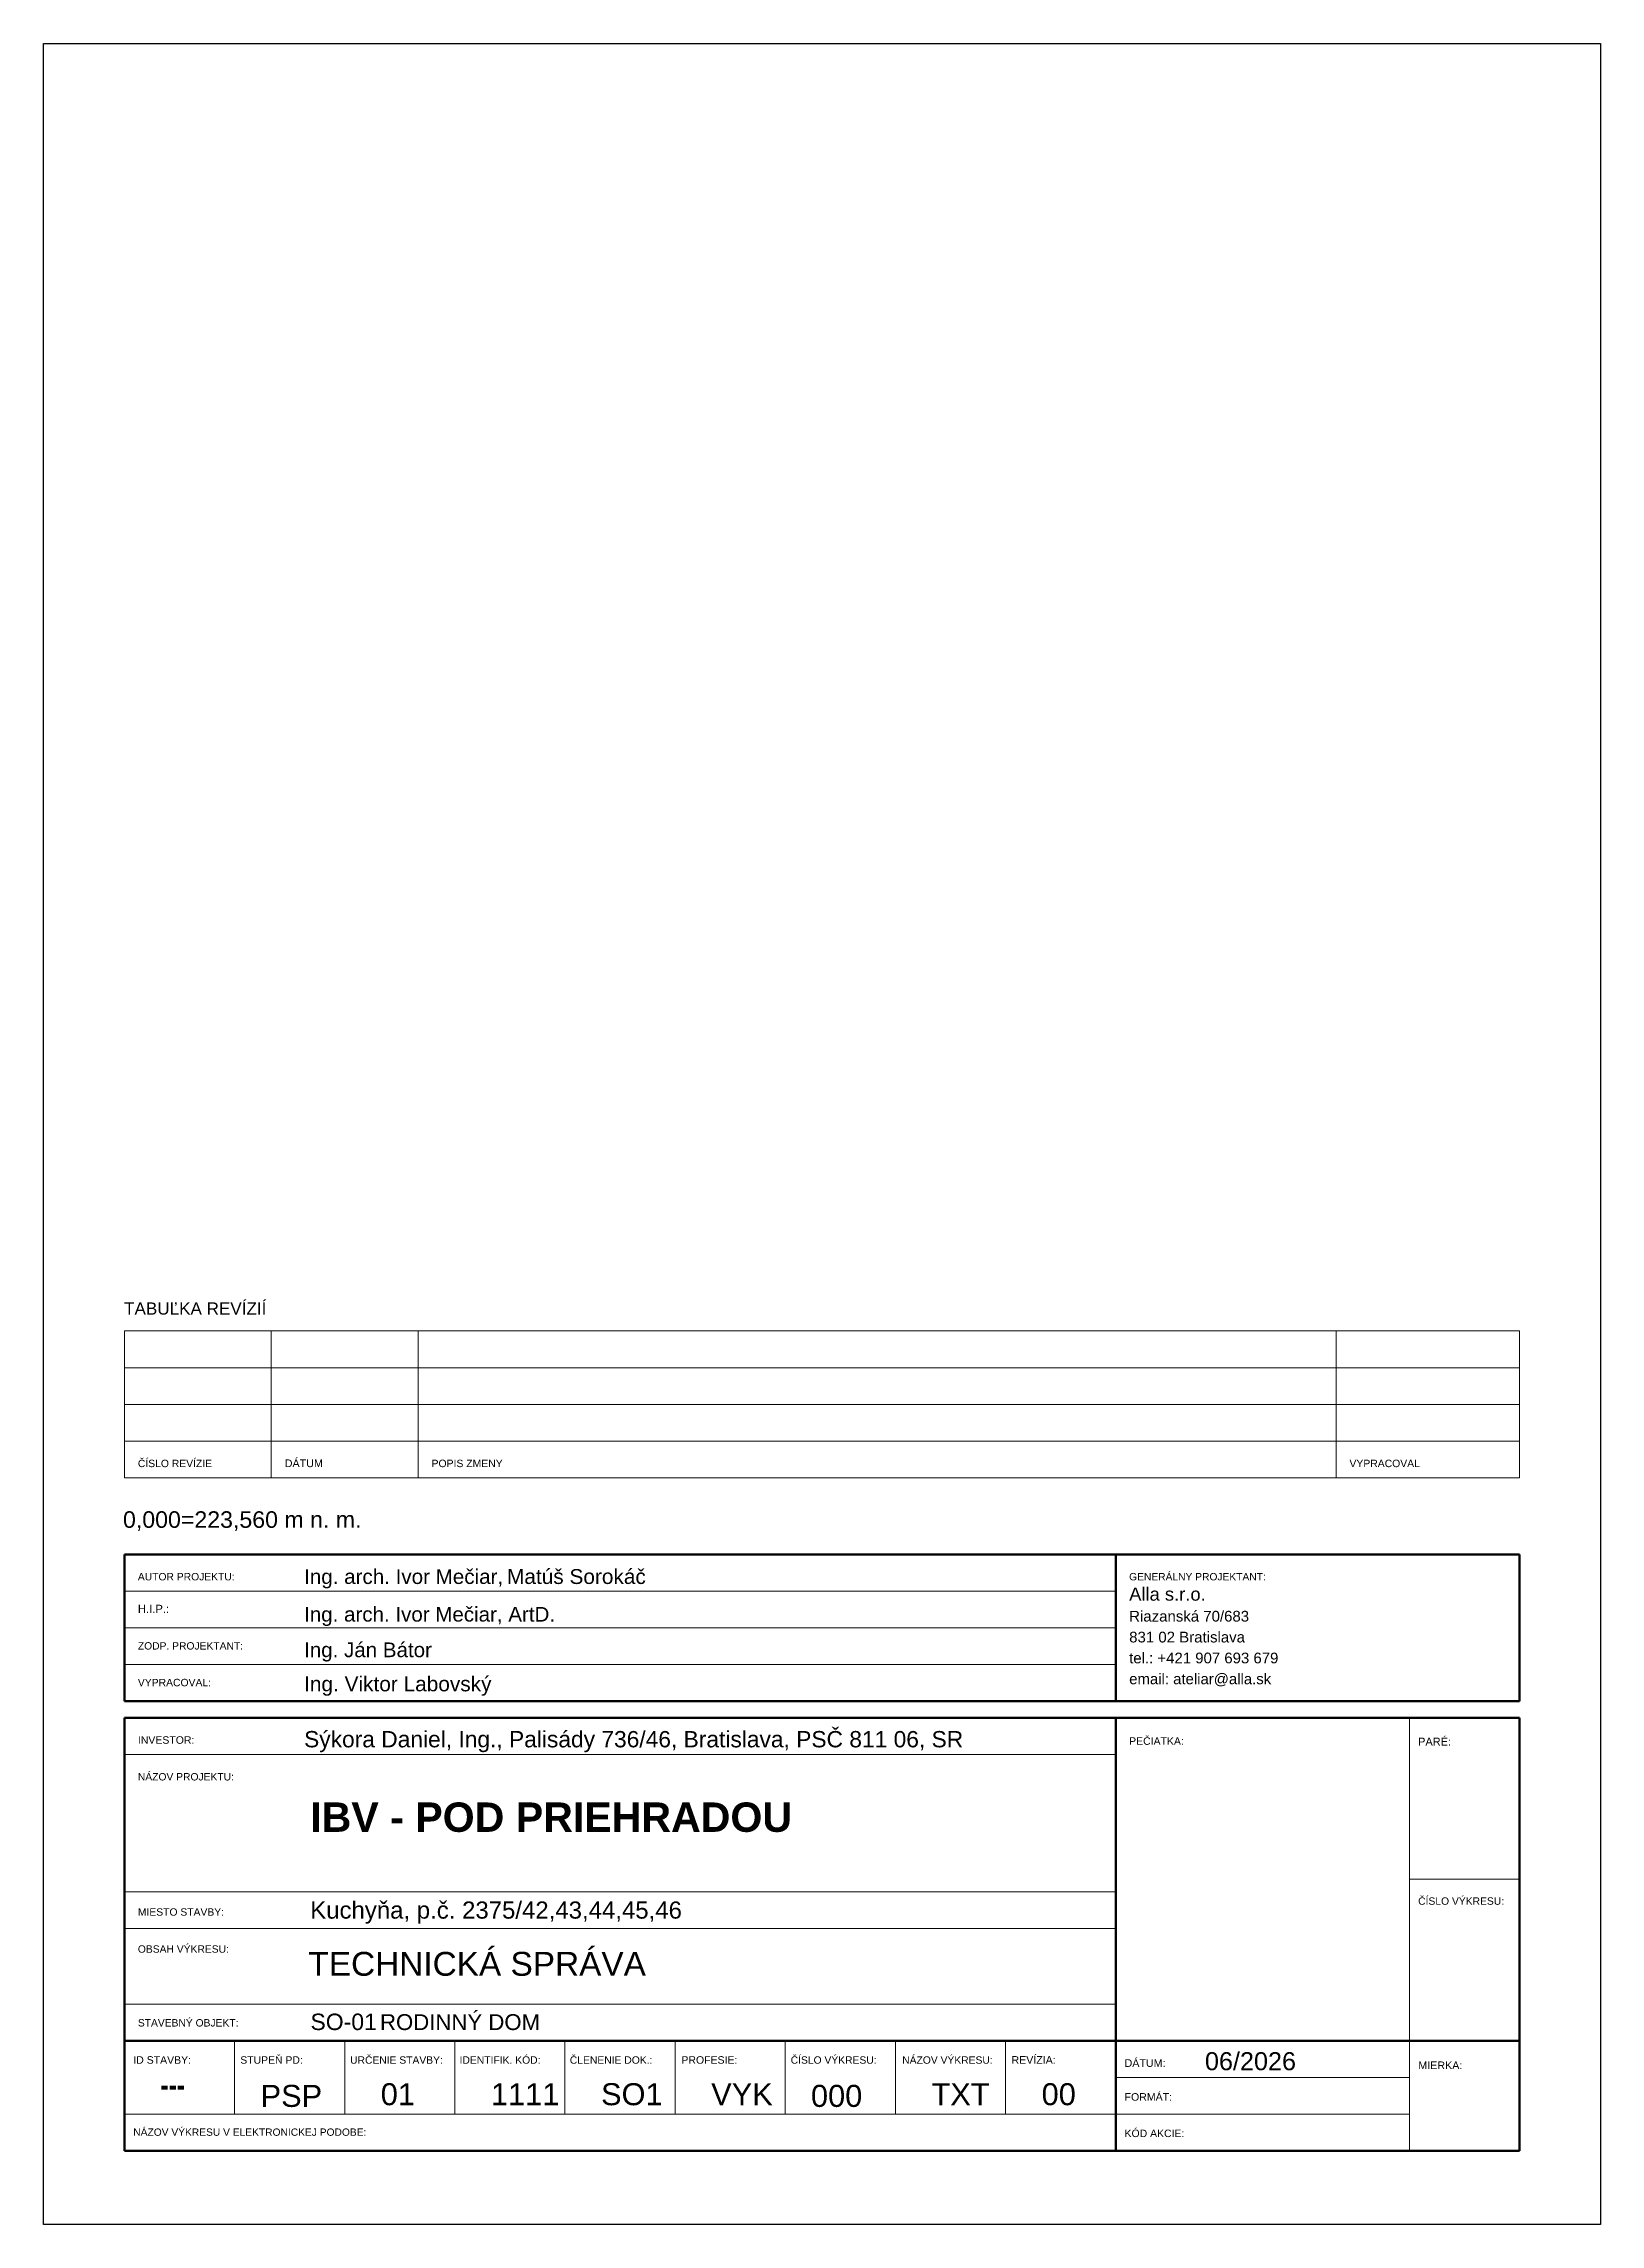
# Model space of a CAD drawing. Header units: millimetres. Extents: x 1046 to 79138, y -20101 to 54562.
# Drawn here: x 68155 to 78755, y 15618 to 30468 of the extents above; entities that cross this region are included whole.
import ezdxf

# ---------------------------------------------------------------- set-up
doc = ezdxf.new("R2010")
doc.units = ezdxf.units.MM
doc.layers.add('NETLAC', color=6, linetype='Continuous', plot=False)
doc.layers.add('Text Notes', color=7, linetype='Continuous', lineweight=9)
doc.styles.add('ARIAL', font='arial.ttf')
doc.styles.add('Arial$001H0', font='arial.ttf')
doc.styles.add('Arial$101H0', font='arialbd.ttf')
doc.styles.add('Arial_B', font='arialbd.ttf', dxfattribs={"width": 0.8, "height": 3})
doc.styles.add('Microsoft Sans Serif$001H0', font='micross.ttf')

msp = doc.modelspace()

# ---------------------------------------------------------------- linework, layer by layer
at = {"color": 7, "linetype": 'Continuous', "lineweight": 9, "true_color": 0x000007}
for p, q in [((68705.5, 21701.9), (68705.5, 20701.9)), ((68705.5, 21701.9), (78205.2, 21701.9)), ((69705.4, 21701.9), (69705.4, 20701.9)), ((70705.4, 21701.9), (70705.4, 20701.9)), ((76955.3, 21701.9), (76955.3, 20701.9)), ((78205.2, 20701.9), (78205.2, 21701.9)), ((68705.5, 21451.9), (78205.2, 21451.9)), ((68705.5, 21201.9), (78205.2, 21201.9)), ((68705.5, 20951.9), (78205.2, 20951.9)), ((68705.5, 20701.9), (78205.2, 20701.9)), ((75455.3, 19180.8), (75455.3, 20180.8)), ((75455.3, 19930.8), (68705.5, 19930.8)), ((75455.3, 19680.8), (68705.5, 19680.8)), ((75455.3, 19430.8), (68705.5, 19430.8)), ((77455.2, 16118.3), (77455.2, 19068.2)), ((75455.3, 18818.3), (68705.5, 18818.3)), ((75455.3, 18068.3), (75455.3, 16868.3)), ((75455.3, 17883.7), (68705.5, 17883.7)), ((77455.2, 17968.3), (78205.2, 17968.3)), ((75455.3, 17633.7), (68705.5, 17633.7)), ((75455.3, 17118.3), (68705.5, 17118.3)), ((69455.4, 16868.3), (69455.4, 16368.3)), ((70205.4, 16868.3), (70205.4, 16368.3)), ((70955.4, 16868.3), (70955.4, 16368.3)), ((71705.4, 16868.3), (71705.4, 16368.3)), ((72455.4, 16868.3), (72455.4, 16368.3)), ((73205.4, 16868.3), (73205.4, 16368.3)), ((73955.3, 16868.3), (73955.3, 16368.3)), ((74705.3, 16868.3), (74705.3, 16368.3)), ((75455.3, 16868.3), (75455.3, 16118.3)), ((78205.2, 16868.3), (75455.3, 16868.3)), ((77455.2, 16618.3), (75455.3, 16618.3)), ((77455.2, 16368.3), (68705.5, 16368.3))]:
    msp.add_line(p, q, dxfattribs=at)
at = {"color": 7, "linetype": 'Continuous', "lineweight": 70, "true_color": 0x000007}
for p, q in [((68705.5, 20180.8), (78205.2, 20180.8)), ((68705.5, 20180.8), (68705.5, 19180.8)), ((75455.3, 20180.8), (75455.3, 19180.8)), ((78205.2, 20180.8), (78205.2, 19180.8)), ((78205.2, 19180.8), (68705.5, 19180.8)), ((68705.5, 16118.3), (68705.5, 19068.2)), ((75455.3, 19068.2), (68705.5, 19068.2)), ((75455.3, 19068.2), (75455.3, 16868.3)), ((78205.2, 19068.2), (75455.3, 19068.2)), ((78205.2, 19068.2), (78205.2, 16118.3)), ((68705.5, 16868.3), (75455.3, 16868.3)), ((75455.3, 16868.3), (75455.3, 16118.3)), ((78205.2, 16868.3), (75455.3, 16868.3)), ((78205.2, 16118.3), (68705.5, 16118.3))]:
    msp.add_line(p, q, dxfattribs=at)
msp.add_line((68155.4, 15618.3), (68155.4, 16168.3))
at = {"layer": 'NETLAC'}
msp.add_lwpolyline([(78755.4, 15618.3), (68155.4, 15618.3), (68155.4, 30468.3), (78755.4, 30468.3)], close=True, dxfattribs=at)

# ---------------------------------------------------------------- texts
at = {"color": 7, "true_color": 0x000007}
for s, height, style, p in [('TABUĽKA REVÍZIÍ', 83.197, 'Arial$001H0', (68703.4, 21813.2)), ('ČÍSLO REVÍZIE', 50.471, 'Arial$001H0', (68797.1, 20774.8)), ('DÁTUM', 52.36, 'Arial$001H0', (69797, 20774.8)), ('POPIS ZMENY', 50.708, 'Arial$001H0', (70797, 20774.8)), ('VYPRACOVAL', 50.61, 'Arial$001H0', (77047, 20774.8)), ('0,000=223,560 m n. m.', 112.735, 'Arial$001H0', (68695.8, 20361.5)), ('AUTOR PROJEKTU:', 50.247, 'Arial$001H0', (68797.1, 20003.7)), ('Ing. arch. Ivor Mečiar, ', 100.358, 'Arial$001H0', (69928.9, 19979.2)), ('Matúš Sorokáč', 101.461, 'Arial$001H0', (71310.6, 19979.2)), ('GENERÁLNY PROJEKTANT:', 49.938, 'Arial$001H0', (75546.9, 20003.7)), ('Alla s.r.o.', 89.515, 'Microsoft Sans Serif$001H0', (75546.9, 19865.5)), ('H.I.P.:', 54.91, 'Arial$001H0', (68797.1, 19782.6)), ('Ing. arch. Ivor Mečiar, ArtD.', 100.071, 'Arial$001H0', (69928.9, 19722.9)), ('Riazanská 70/683', 73.014, 'Arial$001H0', (75546.9, 19723.2)), ('831 02 Bratislava', 73.068, 'Arial$001H0', (75546.9, 19581)), ('ZODP. PROJEKTANT:', 50.163, 'Arial$001H0', (68797.1, 19532.6)), ('Ing. Ján Bátor', 100.071, 'Arial$001H0', (69928.9, 19480.7)), ('tel.: +421 907 693 679', 72.862, 'Arial$001H0', (75546.9, 19438.8)), ('VYPRACOVAL:', 50.548, 'Arial$001H0', (68797.1, 19282.6)), ('Ing. Viktor Labovský', 101.461, 'Arial$001H0', (69928.9, 19248.3)), ('email: ateliar@alla.sk', 72.73, 'Arial$001H0', (75546.9, 19296.6)), ('INVESTOR:', 51.15, 'Arial$001H0', (68797.1, 18891.1)), ('Sýkora Daniel, Ing., Palisády 736/46, Bratislava, PSČ 811 06, SR', 110.942, 'Arial$001H0', (69928.9, 18866.8)), ('PEČIATKA:', 50.99, 'Arial$001H0', (75546.9, 18884)), ('PARÉ:', 53.39, 'Arial$001H0', (77514.4, 18879.1)), ('NÁZOV PROJEKTU:', 50.175, 'Arial$001H0', (68797.1, 18641.3)), ('IBV - POD PRIEHRADOU', 200.348, 'Arial$101H0', (69970.8, 18291.2)), ('Kuchyňa, p.č. 2375/42,43,44,45,46', 116.805, 'Arial$001H0', (69970.6, 17700.3)), ('ČÍSLO VÝKRESU:', 50.282, 'Arial$001H0', (77514.4, 17794.8)), ('MIESTO STAVBY:', 50.389, 'Arial$001H0', (68797.1, 17720.4)), ('OBSAH VÝKRESU:', 50.223, 'Arial$001H0', (68797.1, 17468.3)), ('TECHNICKÁ SPRÁVA', 162.702, 'Microsoft Sans Serif$001H0', (69958.1, 17311.2)), ('RODINNÝ DOM', 108.022, 'Arial$001H0', (70445.8, 16941.6)), ('STAVEBNÝ OBJEKT:', 50.131, 'Arial$001H0', (68797.1, 16965.8)), (' SO-01 ', 111.95, 'Arial$001H0', (69928.9, 16941.6)), ('06/2026', 122.78, 'Arial$001H0', (76062.9, 16668.2)), ('ID STAVBY:', 51.19, 'Arial$001H0', (68765.8, 16712.3)), ('STUPEŇ PD:', 50.78, 'Arial$001H0', (69494.5, 16712.3)), ('URČENIE STAVBY:', 50.196, 'Arial$001H0', (70242.4, 16712.3)), ('IDENTIFIK. KÓD:', 50.346, 'Arial$001H0', (70987.6, 16712.3)), ('ČLENENIE DOK.:', 50.324, 'Arial$001H0', (71738.2, 16712.3)), ('PROFESIE:', 51.18, 'Arial$001H0', (72497.9, 16712.3)), ('ČÍSLO VÝKRESU:', 50.282, 'Arial$001H0', (73241.9, 16712.3)), ('NÁZOV VÝKRESU:', 50.229, 'Arial$001H0', (74001.6, 16712.3)), ('REVÍZIA:', 51.73, 'Arial$001H0', (74745.6, 16712.3)), ('DÁTUM:', 52.02, 'Arial$001H0', (75515.7, 16690.8)), ('MIERKA:', 52.21, 'Arial$001H0', (77515.6, 16675.3)), ('FORMÁT:', 51.43, 'Arial$001H0', (75515.7, 16460.5)), ('NÁZOV VÝKRESU V ELEKTRONICKEJ PODOBE:', 49.874, 'Arial$001H0', (68765.8, 16221.6)), ('KÓD AKCIE:', 50.88, 'Arial$001H0', (75515.7, 16212.8))]:
    msp.add_text(s, height=height, dxfattribs=dict(at, style=style)).set_placement(p)
at = {"layer": 'Text Notes', "char_height": 150, "attachment_point": 1}
for s, insert, width, style in [('---', (68950.8, 16642.3), 202.025, 'Arial_B'), ('PSP', (69632.7, 16568.3), 378.397, 'ARIAL'), ('01', (70450.8, 16579.8), 230.886, 'ARIAL'), ('1111', (71200.8, 16579.8), 461.772, 'ARIAL'), ('SO1', (71950.8, 16579.8), 413.671, 'ARIAL'), ('VYK', (72700.8, 16579.8), 320.885, 'ARIAL'), ('000', (73380.2, 16568.3), 378.397, 'ARIAL'), ('TXT', (74200.8, 16579.8), 378.397, 'ARIAL'), ('00', (74950.8, 16579.8), 230.886, 'ARIAL')]:
    msp.add_mtext(s, dxfattribs=dict(at, insert=insert, width=width, style=style))

doc.saveas('drawing.dxf')
